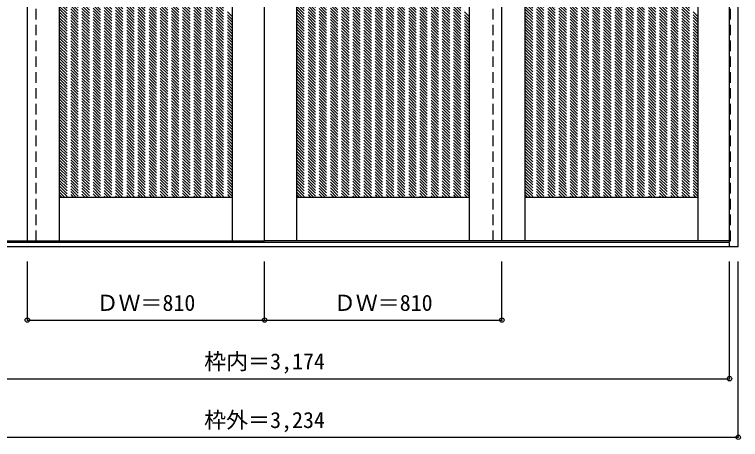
# Model space of a CAD drawing. Units: millimetres, scale not verified. Extents: x -2141 to 1645, y -1743 to 1169.
# Drawn here: x -833 to 1645, y -1743 to -293 of the extents above; entities that cross this region are included whole.
import ezdxf
from ezdxf.enums import TextEntityAlignment as Align

# ---------------------------------------------------------------- set-up
doc = ezdxf.new("R2010")
doc.units = ezdxf.units.MM
doc.header["$LTSCALE"] = 30
doc.header["$PDMODE"] = 32
doc.header["$PDSIZE"] = 15
doc.linetypes.add('DASHED1', pattern=[1.8, 1.2, -0.6])
doc.layers.add('0-0', color=4, linetype='DASHED1')
doc.layers.add('0-1_寸法', color=7, linetype='Continuous')
doc.styles.add('ＭＳ ゴシック', font='')
doc.styles.get('ＭＳ ゴシック').set_extended_font_data('MS Gothic')

msp = doc.modelspace()

# ---------------------------------------------------------------- linework, layer by layer
at = {"layer": '0-0', "color": 3, "linetype": 'Continuous'}
for p, q in [((1607.36, -1085.67), (1607.36, 1161.33)), ((1637.36, -1085.67), (1637.36, 1161.33)), ((-789.64, -1065.67), (-789.64, 1117.33)), ((-679.64, -1065.67), (-679.64, 1117.33)), ((-89.64, -1065.67), (-89.64, 1117.33)), ((20.36, -1065.67), (20.36, 1117.33)), ((130.36, -1065.67), (130.36, 1117.33)), ((720.36, -1065.67), (720.36, 1117.33)), ((830.36, -1065.67), (830.36, 1117.33)), ((910.36, -1065.67), (910.36, 1117.33)), ((1500.36, -1065.67), (1500.36, 1117.33)), ((-679.64, -915.67), (-89.64, -915.67)), ((130.36, -915.67), (720.36, -915.67)), ((910.36, -915.67), (1500.36, -915.67)), ((1637.36, -1085.67), (-1596.64, -1085.67)), ((-1566.64, -1065.67), (20.36, -1065.67)), ((1607.36, -1070.67), (-1566.64, -1070.67)), ((1607.36, -1065.67), (20.36, -1065.67))]:
    msp.add_line(p, q, dxfattribs=at)
at = {"layer": '0-0'}
for p, q in [((-759.64, -1065.67), (-759.64, 1117.33)), ((800.36, -1065.67), (800.36, 1117.33)), ((-679.64, 289.39), (-89.64, -300.61)), ((-679.64, 279.49), (-89.64, -310.51)), ((130.36, 289.39), (720.36, -300.61)), ((130.36, 279.49), (720.36, -310.51)), ((910.36, 289.39), (1500.36, -300.61)), ((910.36, 279.49), (1500.36, -310.51)), ((-679.64, 269.59), (-89.64, -320.41)), ((-679.64, 259.69), (-89.64, -330.31)), ((-679.64, 249.79), (-89.64, -340.21)), ((130.36, 269.59), (720.36, -320.41)), ((130.36, 259.69), (720.36, -330.31)), ((130.36, 249.79), (720.36, -340.21)), ((910.36, 269.59), (1500.36, -320.41)), ((910.36, 259.69), (1500.36, -330.31)), ((910.36, 249.79), (1500.36, -340.21)), ((-679.64, 239.89), (-89.64, -350.11)), ((-679.64, 229.99), (-89.64, -360.01)), ((130.36, 239.89), (720.36, -350.11)), ((130.36, 229.99), (720.36, -360.01)), ((910.36, 239.89), (1500.36, -350.11)), ((910.36, 229.99), (1500.36, -360.01)), ((-679.64, 220.09), (-89.64, -369.91)), ((-679.64, 210.19), (-89.64, -379.81)), ((-679.64, 200.29), (-89.64, -389.71)), ((130.36, 220.09), (720.36, -369.91)), ((130.36, 210.19), (720.36, -379.81)), ((130.36, 200.29), (720.36, -389.71)), ((910.36, 220.09), (1500.36, -369.91)), ((910.36, 210.19), (1500.36, -379.81)), ((910.36, 200.29), (1500.36, -389.71)), ((-679.64, 190.39), (-89.64, -399.61)), ((-679.64, 180.49), (-89.64, -409.51)), ((130.36, 190.39), (720.36, -399.61)), ((130.36, 180.49), (720.36, -409.51)), ((910.36, 190.39), (1500.36, -399.61)), ((910.36, 180.49), (1500.36, -409.51)), ((-679.64, 170.6), (-89.64, -419.4)), ((-679.64, 160.7), (-89.64, -429.3)), ((-679.64, 150.8), (-89.64, -439.2)), ((130.36, 170.6), (720.36, -419.4)), ((130.36, 160.7), (720.36, -429.3)), ((130.36, 150.8), (720.36, -439.2)), ((910.36, 170.6), (1500.36, -419.4)), ((910.36, 160.7), (1500.36, -429.3)), ((910.36, 150.8), (1500.36, -439.2)), ((-679.64, 140.9), (-89.64, -449.1)), ((-679.64, 131), (-89.64, -459)), ((130.36, 140.9), (720.36, -449.1)), ((130.36, 131), (720.36, -459)), ((910.36, 140.9), (1500.36, -449.1)), ((910.36, 131), (1500.36, -459)), ((-679.64, 121.1), (-89.64, -468.9)), ((-679.64, 111.2), (-89.64, -478.8)), ((-679.64, 101.3), (-89.64, -488.7)), ((130.36, 121.1), (720.36, -468.9)), ((130.36, 111.2), (720.36, -478.8)), ((130.36, 101.3), (720.36, -488.7)), ((910.36, 121.1), (1500.36, -468.9)), ((910.36, 111.2), (1500.36, -478.8)), ((910.36, 101.3), (1500.36, -488.7)), ((-679.64, 91.4), (-89.64, -498.6)), ((-679.64, 81.5), (-89.64, -508.5)), ((130.36, 91.4), (720.36, -498.6)), ((130.36, 81.5), (720.36, -508.5)), ((910.36, 91.4), (1500.36, -498.6)), ((910.36, 81.5), (1500.36, -508.5)), ((-679.64, 71.6), (-89.64, -518.4)), ((-679.64, 61.7), (-89.64, -528.3)), ((-679.64, 51.8), (-89.64, -538.2)), ((130.36, 71.6), (720.36, -518.4)), ((130.36, 61.7), (720.36, -528.3)), ((130.36, 51.8), (720.36, -538.2)), ((910.36, 71.6), (1500.36, -518.4)), ((910.36, 61.7), (1500.36, -528.3)), ((910.36, 51.8), (1500.36, -538.2)), ((-679.64, 41.9), (-89.64, -548.1)), ((-679.64, 32), (-89.64, -558)), ((130.36, 41.9), (720.36, -548.1)), ((130.36, 32), (720.36, -558)), ((910.36, 41.9), (1500.36, -548.1)), ((910.36, 32), (1500.36, -558)), ((-679.64, 22.1), (-89.64, -567.9)), ((-679.64, 12.2), (-89.64, -577.8)), ((-679.64, 2.3), (-89.64, -587.7)), ((130.36, 22.1), (720.36, -567.9)), ((130.36, 12.2), (720.36, -577.8)), ((130.36, 2.3), (720.36, -587.7)), ((910.36, 22.1), (1500.36, -567.9)), ((910.36, 12.2), (1500.36, -577.8)), ((910.36, 2.3), (1500.36, -587.7)), ((-679.64, -7.6), (-89.64, -597.6)), ((-679.64, -17.5), (-89.64, -607.5)), ((130.36, -7.6), (720.36, -597.6)), ((130.36, -17.5), (720.36, -607.5)), ((910.36, -7.6), (1500.36, -597.6)), ((910.36, -17.5), (1500.36, -607.5)), ((-679.64, -27.39), (-89.64, -617.39)), ((-679.64, -37.29), (-89.64, -627.29)), ((-679.64, -47.19), (-89.64, -637.19)), ((130.36, -27.39), (720.36, -617.39)), ((130.36, -37.29), (720.36, -627.29)), ((130.36, -47.19), (720.36, -637.19)), ((910.36, -27.39), (1500.36, -617.39)), ((910.36, -37.29), (1500.36, -627.29)), ((910.36, -47.19), (1500.36, -637.19)), ((-679.64, -57.09), (-89.64, -647.09)), ((-679.64, -66.99), (-89.64, -656.99)), ((130.36, -57.09), (720.36, -647.09)), ((130.36, -66.99), (720.36, -656.99)), ((910.36, -57.09), (1500.36, -647.09)), ((910.36, -66.99), (1500.36, -656.99)), ((-679.64, -76.89), (-89.64, -666.89)), ((-679.64, -86.79), (-89.64, -676.79)), ((-679.64, -96.69), (-89.64, -686.69)), ((130.36, -76.89), (720.36, -666.89)), ((130.36, -86.79), (720.36, -676.79)), ((130.36, -96.69), (720.36, -686.69)), ((910.36, -76.89), (1500.36, -666.89)), ((910.36, -86.79), (1500.36, -676.79)), ((910.36, -96.69), (1500.36, -686.69)), ((-679.64, -106.59), (-89.64, -696.59)), ((-679.64, -116.49), (-89.64, -706.49)), ((130.36, -106.59), (720.36, -696.59)), ((130.36, -116.49), (720.36, -706.49)), ((910.36, -106.59), (1500.36, -696.59)), ((910.36, -116.49), (1500.36, -706.49)), ((-679.64, -126.39), (-89.64, -716.39)), ((-679.64, -136.29), (-89.64, -726.29)), ((-679.64, -146.19), (-89.64, -736.19)), ((130.36, -126.39), (720.36, -716.39)), ((130.36, -136.29), (720.36, -726.29)), ((130.36, -146.19), (720.36, -736.19)), ((910.36, -126.39), (1500.36, -716.39)), ((910.36, -136.29), (1500.36, -726.29)), ((910.36, -146.19), (1500.36, -736.19)), ((-679.64, -156.09), (-89.64, -746.09)), ((-679.64, -165.99), (-89.64, -755.99)), ((130.36, -156.09), (720.36, -746.09)), ((130.36, -165.99), (720.36, -755.99)), ((910.36, -156.09), (1500.36, -746.09)), ((910.36, -165.99), (1500.36, -755.99)), ((-679.64, -175.89), (-89.64, -765.89)), ((-679.64, -185.79), (-89.64, -775.79)), ((-679.64, -195.69), (-89.64, -785.69)), ((130.36, -175.89), (720.36, -765.89)), ((130.36, -185.79), (720.36, -775.79)), ((130.36, -195.69), (720.36, -785.69)), ((910.36, -175.89), (1500.36, -765.89)), ((910.36, -185.79), (1500.36, -775.79)), ((910.36, -195.69), (1500.36, -785.69)), ((-679.64, -205.59), (-89.64, -795.59)), ((-679.64, -215.48), (-89.64, -805.48)), ((130.36, -205.59), (720.36, -795.59)), ((130.36, -215.48), (720.36, -805.48)), ((910.36, -205.59), (1500.36, -795.59)), ((910.36, -215.48), (1500.36, -805.48)), ((-679.64, -225.38), (-89.64, -815.38)), ((-679.64, -235.28), (-89.64, -825.28)), ((-679.64, -245.18), (-89.64, -835.18)), ((130.36, -225.38), (720.36, -815.38)), ((130.36, -235.28), (720.36, -825.28)), ((130.36, -245.18), (720.36, -835.18)), ((910.36, -225.38), (1500.36, -815.38)), ((910.36, -235.28), (1500.36, -825.28)), ((910.36, -245.18), (1500.36, -835.18)), ((-679.64, -255.08), (-89.64, -845.08)), ((-679.64, -264.98), (-89.64, -854.98)), ((130.36, -255.08), (720.36, -845.08)), ((130.36, -264.98), (720.36, -854.98)), ((910.36, -255.08), (1500.36, -845.08)), ((910.36, -264.98), (1500.36, -854.98)), ((-679.64, -274.88), (-89.64, -864.88)), ((-679.64, -284.78), (-89.64, -874.78)), ((-679.64, -294.68), (-89.64, -884.68)), ((130.36, -274.88), (720.36, -864.88)), ((130.36, -284.78), (720.36, -874.78)), ((130.36, -294.68), (720.36, -884.68)), ((910.36, -274.88), (1500.36, -864.88)), ((910.36, -284.78), (1500.36, -874.78)), ((910.36, -294.68), (1500.36, -884.68)), ((-679.64, -304.58), (-89.64, -894.58)), ((-679.64, -314.48), (-89.64, -904.48)), ((130.36, -304.58), (720.36, -894.58)), ((130.36, -314.48), (720.36, -904.48)), ((910.36, -304.58), (1500.36, -894.58)), ((910.36, -314.48), (1500.36, -904.48)), ((-679.64, -324.38), (-89.64, -914.38)), ((-679.64, -334.28), (-98.26, -915.67)), ((-679.64, -344.18), (-108.16, -915.67)), ((130.36, -324.38), (720.36, -914.38)), ((130.36, -334.28), (711.74, -915.67)), ((130.36, -344.18), (701.84, -915.67)), ((910.36, -324.38), (1500.36, -914.38)), ((910.36, -334.28), (1491.74, -915.67)), ((910.36, -344.18), (1481.84, -915.67)), ((-679.64, -354.08), (-118.05, -915.67)), ((-679.64, -363.98), (-127.95, -915.67)), ((130.36, -354.08), (691.95, -915.67)), ((130.36, -363.98), (682.05, -915.67)), ((910.36, -354.08), (1471.95, -915.67)), ((910.36, -363.98), (1462.05, -915.67)), ((-679.64, -373.88), (-137.85, -915.67)), ((-679.64, -383.78), (-147.75, -915.67)), ((-679.64, -393.68), (-157.65, -915.67)), ((130.36, -373.88), (672.15, -915.67)), ((130.36, -383.78), (662.25, -915.67)), ((130.36, -393.68), (652.35, -915.67)), ((910.36, -373.88), (1452.15, -915.67)), ((910.36, -383.78), (1442.25, -915.67)), ((910.36, -393.68), (1432.35, -915.67)), ((-679.64, -403.58), (-167.55, -915.67)), ((-679.64, -413.47), (-177.45, -915.67)), ((130.36, -403.58), (642.45, -915.67)), ((130.36, -413.47), (632.55, -915.67)), ((910.36, -403.58), (1422.45, -915.67)), ((910.36, -413.47), (1412.55, -915.67)), ((-679.64, -423.37), (-187.35, -915.67)), ((-679.64, -433.27), (-197.25, -915.67)), ((-679.64, -443.17), (-207.15, -915.67)), ((130.36, -423.37), (622.65, -915.67)), ((130.36, -433.27), (612.75, -915.67)), ((130.36, -443.17), (602.85, -915.67)), ((910.36, -423.37), (1402.65, -915.67)), ((910.36, -433.27), (1392.75, -915.67)), ((910.36, -443.17), (1382.85, -915.67)), ((-679.64, -453.07), (-217.05, -915.67)), ((-679.64, -462.97), (-226.95, -915.67)), ((130.36, -453.07), (592.95, -915.67)), ((130.36, -462.97), (583.05, -915.67)), ((910.36, -453.07), (1372.95, -915.67)), ((910.36, -462.97), (1363.05, -915.67)), ((-679.64, -472.87), (-236.85, -915.67)), ((-679.64, -482.77), (-246.75, -915.67)), ((-679.64, -492.67), (-256.65, -915.67)), ((130.36, -472.87), (573.15, -915.67)), ((130.36, -482.77), (563.25, -915.67)), ((130.36, -492.67), (553.35, -915.67)), ((910.36, -472.87), (1353.15, -915.67)), ((910.36, -482.77), (1343.25, -915.67)), ((910.36, -492.67), (1333.35, -915.67)), ((-679.64, -502.57), (-266.55, -915.67)), ((-679.64, -512.47), (-276.45, -915.67)), ((130.36, -502.57), (543.45, -915.67)), ((130.36, -512.47), (533.55, -915.67)), ((910.36, -502.57), (1323.45, -915.67)), ((910.36, -512.47), (1313.55, -915.67)), ((-679.64, -522.37), (-286.35, -915.67)), ((-679.64, -532.27), (-296.25, -915.67)), ((-679.64, -542.17), (-306.15, -915.67)), ((130.36, -522.37), (523.65, -915.67)), ((130.36, -532.27), (513.75, -915.67)), ((130.36, -542.17), (503.85, -915.67)), ((910.36, -522.37), (1303.65, -915.67)), ((910.36, -532.27), (1293.75, -915.67)), ((910.36, -542.17), (1283.85, -915.67)), ((-679.64, -552.07), (-316.04, -915.67)), ((-679.64, -561.97), (-325.94, -915.67)), ((130.36, -552.07), (493.96, -915.67)), ((130.36, -561.97), (484.06, -915.67)), ((910.36, -552.07), (1273.96, -915.67)), ((910.36, -561.97), (1264.06, -915.67)), ((-679.64, -571.87), (-335.84, -915.67)), ((-679.64, -581.77), (-345.74, -915.67)), ((-679.64, -591.67), (-355.64, -915.67)), ((130.36, -571.87), (474.16, -915.67)), ((130.36, -581.77), (464.26, -915.67)), ((130.36, -591.67), (454.36, -915.67)), ((910.36, -571.87), (1254.16, -915.67)), ((910.36, -581.77), (1244.26, -915.67)), ((910.36, -591.67), (1234.36, -915.67)), ((-679.64, -601.57), (-365.54, -915.67)), ((-679.64, -611.46), (-375.44, -915.67)), ((130.36, -601.57), (444.46, -915.67)), ((130.36, -611.46), (434.56, -915.67)), ((910.36, -601.57), (1224.46, -915.67)), ((910.36, -611.46), (1214.56, -915.67)), ((-679.64, -621.36), (-385.34, -915.67)), ((-679.64, -631.26), (-395.24, -915.67)), ((-679.64, -641.16), (-405.14, -915.67)), ((130.36, -621.36), (424.66, -915.67)), ((130.36, -631.26), (414.76, -915.67)), ((130.36, -641.16), (404.86, -915.67)), ((910.36, -621.36), (1204.66, -915.67)), ((910.36, -631.26), (1194.76, -915.67)), ((910.36, -641.16), (1184.86, -915.67)), ((-679.64, -651.06), (-415.04, -915.67)), ((-679.64, -660.96), (-424.94, -915.67)), ((130.36, -651.06), (394.96, -915.67)), ((130.36, -660.96), (385.06, -915.67)), ((910.36, -651.06), (1174.96, -915.67)), ((910.36, -660.96), (1165.06, -915.67)), ((-679.64, -670.86), (-434.84, -915.67)), ((-679.64, -680.76), (-444.74, -915.67)), ((-679.64, -690.66), (-454.64, -915.67)), ((130.36, -670.86), (375.16, -915.67)), ((130.36, -680.76), (365.26, -915.67)), ((130.36, -690.66), (355.36, -915.67)), ((910.36, -670.86), (1155.16, -915.67)), ((910.36, -680.76), (1145.26, -915.67)), ((910.36, -690.66), (1135.36, -915.67)), ((-679.64, -700.56), (-464.54, -915.67)), ((-679.64, -710.46), (-474.44, -915.67)), ((130.36, -700.56), (345.46, -915.67)), ((130.36, -710.46), (335.56, -915.67)), ((910.36, -700.56), (1125.46, -915.67)), ((910.36, -710.46), (1115.56, -915.67)), ((-679.64, -720.36), (-484.34, -915.67)), ((-679.64, -730.26), (-494.24, -915.67)), ((-679.64, -740.16), (-504.14, -915.67)), ((130.36, -720.36), (325.66, -915.67)), ((130.36, -730.26), (315.76, -915.67)), ((130.36, -740.16), (305.86, -915.67)), ((910.36, -720.36), (1105.66, -915.67)), ((910.36, -730.26), (1095.76, -915.67)), ((910.36, -740.16), (1085.86, -915.67)), ((-679.64, -750.06), (-514.03, -915.67)), ((-679.64, -759.96), (-523.93, -915.67)), ((130.36, -750.06), (295.97, -915.67)), ((130.36, -759.96), (286.07, -915.67)), ((910.36, -750.06), (1075.97, -915.67)), ((910.36, -759.96), (1066.07, -915.67)), ((-679.64, -769.86), (-533.83, -915.67)), ((-679.64, -779.76), (-543.73, -915.67)), ((-679.64, -789.66), (-553.63, -915.67)), ((130.36, -769.86), (276.17, -915.67)), ((130.36, -779.76), (266.27, -915.67)), ((130.36, -789.66), (256.37, -915.67)), ((910.36, -769.86), (1056.17, -915.67)), ((910.36, -779.76), (1046.27, -915.67)), ((910.36, -789.66), (1036.37, -915.67)), ((-679.64, -799.56), (-563.53, -915.67)), ((-679.64, -809.45), (-573.43, -915.67)), ((130.36, -799.56), (246.47, -915.67)), ((130.36, -809.45), (236.57, -915.67)), ((910.36, -799.56), (1026.47, -915.67)), ((910.36, -809.45), (1016.57, -915.67)), ((-679.64, -819.35), (-583.33, -915.67)), ((-679.64, -829.25), (-593.23, -915.67)), ((-679.64, -839.15), (-603.13, -915.67)), ((130.36, -819.35), (226.67, -915.67)), ((130.36, -829.25), (216.77, -915.67)), ((130.36, -839.15), (206.87, -915.67)), ((910.36, -819.35), (1006.67, -915.67)), ((910.36, -829.25), (996.77, -915.67)), ((910.36, -839.15), (986.87, -915.67)), ((-679.64, -849.05), (-613.03, -915.67)), ((-679.64, -858.95), (-622.93, -915.67)), ((130.36, -849.05), (196.97, -915.67)), ((130.36, -858.95), (187.07, -915.67)), ((910.36, -849.05), (976.97, -915.67)), ((910.36, -858.95), (967.07, -915.67)), ((-679.64, -868.85), (-632.83, -915.67)), ((-679.64, -878.75), (-642.73, -915.67)), ((-679.64, -888.65), (-652.63, -915.67)), ((130.36, -868.85), (177.17, -915.67)), ((130.36, -878.75), (167.27, -915.67)), ((130.36, -888.65), (157.37, -915.67)), ((910.36, -868.85), (957.17, -915.67)), ((910.36, -878.75), (947.27, -915.67)), ((910.36, -888.65), (937.37, -915.67)), ((-679.64, -898.55), (-662.53, -915.67)), ((-679.64, -908.45), (-672.43, -915.67)), ((130.36, -898.55), (147.47, -915.67)), ((130.36, -908.45), (137.57, -915.67)), ((910.36, -898.55), (927.47, -915.67)), ((910.36, -908.45), (917.57, -915.67)), ((1607.36, -1065.67), (1610.36, -1065.67))]:
    msp.add_line(p, q, dxfattribs=at)
msp.add_lwpolyline([(1610.36, -1065.67), (1610.36, 1117.33), (1607.36, 1117.33)], dxfattribs=at)
at = {"layer": '0-1_寸法', "color": 4}
for p, q in [((-789.64, -1335.67), (-789.64, -1135.67)), ((20.36, -1335.67), (20.36, -1135.67)), ((830.36, -1335.67), (830.36, -1135.67)), ((-789.64, -1335.67), (830.36, -1335.67))]:
    msp.add_line(p, q, dxfattribs=at)
for points in [[(-1596.64, -1735.67), (1637.36, -1735.67), (1637.36, -1135.67)], [(-1566.64, -1535.67), (1607.36, -1535.67), (1607.36, -1135.67)]]:
    msp.add_lwpolyline(points, dxfattribs=at)
at = {"layer": '0-1_寸法'}
for p in [(-789.64, -1335.67), (20.36, -1335.67), (830.36, -1335.67), (1607.36, -1535.67), (1637.36, -1735.67)]:
    msp.add_point(p, dxfattribs=at)

# ---------------------------------------------------------------- texts
at = {"layer": '0-1_寸法', "style": 'ＭＳ ゴシック'}
for s, p in [('ＤＷ＝810', (-553.39, -1320.67)), ('ＤＷ＝810', (256.61, -1320.67)), ('枠内＝3,174', (-185.89, -1520.67)), ('枠外＝3,234', (-185.89, -1720.67))]:
    msp.add_text(s, height=54.99, dxfattribs=at).set_placement(p, align=Align.BOTTOM_LEFT)

doc.saveas('drawing.dxf')
